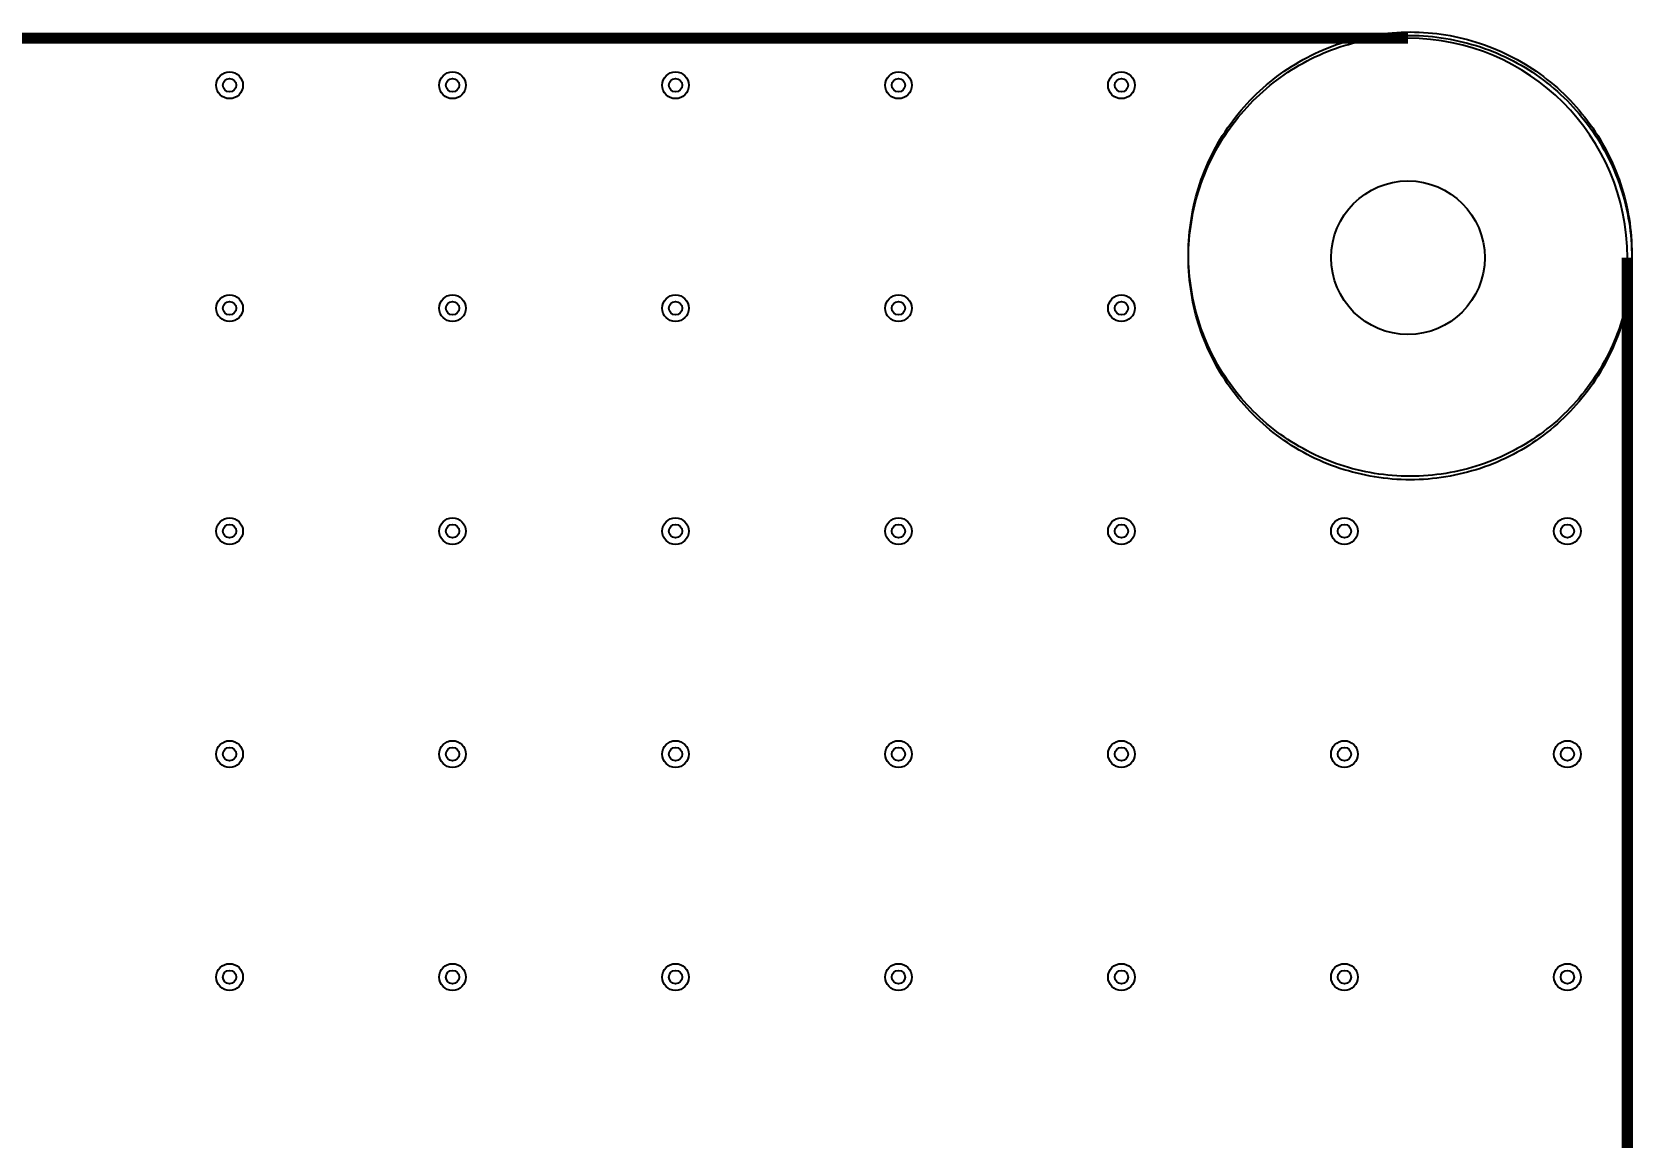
# Model space of a CAD drawing. Extents: x -5 to 6501, y -5 to 3943.
# Drawn here: x 5065 to 6501, y 2950 to 3943 of the extents above; entities that cross this region are included whole.
import ezdxf

# ---------------------------------------------------------------- set-up
doc = ezdxf.new("R2010")
doc.units = 9
for name, color, linetype, true_color in [('BoardOutLine', 7, 'Continuous', 0xff00ff), ('BottomLayer', 7, 'Continuous', 0x0000ff), ('Hole', 7, 'Continuous', 0x222222), ('Multi-Layer', 7, 'Continuous', 0xc0c0c0), ('TopLayer', 7, 'Continuous', 0xff0000)]:
    doc.layers.add(name, color=color, linetype=linetype, true_color=true_color)

msp = doc.modelspace()

# ---------------------------------------------------------------- linework, layer by layer
at = {"layer": 'BoardOutLine', "const_width": 10}
for points in [[(196.8, 3937), (6299.2, 3937)], [(6496, 3740.1), (6496, 196.8)]]:
    msp.add_lwpolyline(points, dxfattribs=at)
at = {"layer": 'BoardOutLine'}
msp.add_arc((6299.2, 3740.1), 196.8, 0, 90, dxfattribs=at)
at = {"layer": 'BottomLayer'}
msp.add_lwpolyline([(6102.4, 3740.1), (6102.4, 3744.2), (6102.5, 3748.2), (6102.7, 3752.2), (6103, 3756.2), (6103.3, 3760.2), (6103.7, 3764.2), (6104.3, 3768.1), (6104.9, 3772.1), (6105.5, 3776), (6106.3, 3780), (6107.1, 3783.9), (6108, 3787.8), (6109, 3791.7), (6110.1, 3795.6), (6111.2, 3799.4), (6112.5, 3803.2), (6113.8, 3807), (6115.1, 3810.8), (6116.6, 3814.5), (6118.1, 3818.2), (6119.7, 3821.9), (6121.4, 3825.5), (6123.2, 3829.1), (6125, 3832.7), (6126.9, 3836.3), (6128.8, 3839.7), (6130.9, 3843.2), (6133, 3846.6), (6135.1, 3850), (6137.4, 3853.3), (6139.7, 3856.6), (6142.1, 3859.8), (6144.5, 3863), (6147, 3866.1), (6149.6, 3869.2), (6152.2, 3872.3), (6154.9, 3875.2), (6157.6, 3878.2), (6160.4, 3881), (6163.3, 3883.8), (6166.2, 3886.6), (6169.2, 3889.3), (6172.2, 3891.9), (6175.3, 3894.5), (6178.4, 3897), (6181.6, 3899.4), (6184.8, 3901.8), (6188.1, 3904.1), (6191.4, 3906.4), (6194.8, 3908.6), (6198.2, 3910.7), (6201.6, 3912.7), (6205.1, 3914.7), (6208.7, 3916.6), (6212.2, 3918.4), (6215.8, 3920.2), (6219.5, 3921.8), (6223.1, 3923.5), (6226.8, 3925), (6230.6, 3926.5), (6234.3, 3927.8), (6238.1, 3929.2), (6241.9, 3930.4), (6245.8, 3931.5), (6249.6, 3932.6), (6253.5, 3933.6), (6257.4, 3934.5), (6261.3, 3935.4), (6265.3, 3936.1), (6269.2, 3936.8), (6273.2, 3937.4), (6277.2, 3938), (6281.2, 3938.4), (6285.1, 3938.8), (6289.1, 3939.1), (6293.2, 3939.3), (6297.2, 3939.4), (6301.2, 3939.4), (6305.2, 3939.4), (6309.2, 3939.3), (6313.2, 3939.1), (6317.2, 3938.8), (6321.2, 3938.4), (6325.2, 3938), (6329.1, 3937.4), (6333.1, 3936.8), (6337.1, 3936.1), (6341, 3935.4), (6344.9, 3934.5), (6348.8, 3933.6), (6352.7, 3932.6), (6356.6, 3931.5), (6360.4, 3930.4), (6364.2, 3929.2), (6368, 3927.8), (6371.8, 3926.5), (6375.5, 3925), (6379.2, 3923.5), (6382.9, 3921.8), (6386.5, 3920.2), (6390.1, 3918.4), (6393.7, 3916.6), (6397.2, 3914.7), (6400.7, 3912.7), (6404.2, 3910.7), (6407.6, 3908.6), (6410.9, 3906.4), (6414.3, 3904.1), (6417.5, 3901.8), (6420.8, 3899.4), (6423.9, 3897), (6427.1, 3894.5), (6430.1, 3891.9), (6433.2, 3889.3), (6436.1, 3886.6), (6439.1, 3883.8), (6441.9, 3881), (6444.7, 3878.2), (6447.5, 3875.2), (6450.1, 3872.3), (6452.8, 3869.2), (6455.3, 3866.1), (6457.8, 3863), (6460.3, 3859.8), (6462.6, 3856.6), (6464.9, 3853.3), (6467.2, 3850), (6469.4, 3846.6), (6471.5, 3843.2), (6473.5, 3839.7), (6475.5, 3836.3), (6477.4, 3832.7), (6479.2, 3829.1), (6480.9, 3825.5), (6482.6, 3821.9), (6484.2, 3818.2), (6485.7, 3814.5), (6487.2, 3810.8), (6488.6, 3807), (6489.9, 3803.2), (6491.1, 3799.4), (6492.2, 3795.6), (6493.3, 3791.7), (6494.3, 3787.8), (6495.2, 3783.9), (6496, 3780), (6496.8, 3776), (6497.5, 3772.1), (6498.1, 3768.1), (6498.6, 3764.2), (6499, 3760.2), (6499.4, 3756.2), (6499.7, 3752.2), (6499.8, 3748.2), (6500, 3744.2), (6500, 3740.1), (6500, 3736.1), (6499.8, 3732.1), (6499.7, 3728.1), (6499.4, 3724.1), (6499, 3720.1), (6498.6, 3716.1), (6498.1, 3712.2), (6497.5, 3708.2), (6496.8, 3704.3), (6496, 3700.3), (6495.2, 3696.4), (6494.3, 3692.5), (6493.3, 3688.6), (6492.2, 3684.7), (6491.1, 3680.9), (6489.9, 3677.1), (6488.6, 3673.3), (6487.2, 3669.5), (6485.7, 3665.8), (6484.2, 3662.1), (6482.6, 3658.4), (6480.9, 3654.8), (6479.2, 3651.2), (6477.4, 3647.6), (6475.5, 3644), (6473.5, 3640.6), (6471.5, 3637.1), (6469.4, 3633.7), (6467.2, 3630.3), (6464.9, 3627), (6462.6, 3623.7), (6460.3, 3620.5), (6457.8, 3617.3), (6455.3, 3614.2), (6452.8, 3611.1), (6450.1, 3608), (6447.5, 3605.1), (6444.7, 3602.1), (6441.9, 3599.3), (6439.1, 3596.5), (6436.1, 3593.7), (6433.2, 3591), (6430.1, 3588.4), (6427.1, 3585.8), (6423.9, 3583.3), (6420.8, 3580.9), (6417.5, 3578.5), (6414.3, 3576.2), (6410.9, 3573.9), (6407.6, 3571.7), (6404.2, 3569.6), (6400.7, 3567.6), (6397.2, 3565.6), (6393.7, 3563.7), (6390.1, 3561.9), (6386.5, 3560.1), (6382.9, 3558.5), (6379.2, 3556.8), (6375.5, 3555.3), (6371.8, 3553.8), (6368, 3552.5), (6364.2, 3551.1), (6360.4, 3549.9), (6356.6, 3548.8), (6352.7, 3547.7), (6348.8, 3546.7), (6344.9, 3545.8), (6341, 3544.9), (6337.1, 3544.2), (6333.1, 3543.5), (6329.1, 3542.9), (6325.2, 3542.3), (6321.2, 3541.9), (6317.2, 3541.5), (6313.2, 3541.2), (6309.2, 3541), (6305.2, 3540.9), (6301.2, 3540.9), (6297.2, 3540.9), (6293.2, 3541), (6289.1, 3541.2), (6285.1, 3541.5), (6281.2, 3541.9), (6277.2, 3542.3), (6273.2, 3542.9), (6269.2, 3543.5), (6265.3, 3544.2), (6261.3, 3544.9), (6257.4, 3545.8), (6253.5, 3546.7), (6249.6, 3547.7), (6245.8, 3548.8), (6241.9, 3549.9), (6238.1, 3551.1), (6234.3, 3552.5), (6230.6, 3553.8), (6226.8, 3555.3), (6223.1, 3556.8), (6219.5, 3558.5), (6215.8, 3560.1), (6212.2, 3561.9), (6208.7, 3563.7), (6205.1, 3565.6), (6201.6, 3567.6), (6198.2, 3569.6), (6194.8, 3571.7), (6191.4, 3573.9), (6188.1, 3576.2), (6184.8, 3578.5), (6181.6, 3580.9), (6178.4, 3583.3), (6175.3, 3585.8), (6172.2, 3588.4), (6169.2, 3591), (6166.2, 3593.7), (6163.3, 3596.5), (6160.4, 3599.3), (6157.6, 3602.1), (6154.9, 3605.1), (6152.2, 3608), (6149.6, 3611.1), (6147, 3614.2), (6144.5, 3617.3), (6142.1, 3620.5), (6139.7, 3623.7), (6137.4, 3627), (6135.1, 3630.3), (6133, 3633.7), (6130.9, 3637.1), (6128.8, 3640.6), (6126.9, 3644), (6125, 3647.6), (6123.2, 3651.2), (6121.4, 3654.8), (6119.7, 3658.4), (6118.1, 3662.1), (6116.6, 3665.8), (6115.1, 3669.5), (6113.8, 3673.3), (6112.5, 3677.1), (6111.2, 3680.9), (6110.1, 3684.7), (6109, 3688.6), (6108, 3692.5), (6107.1, 3696.4), (6106.3, 3700.3), (6105.5, 3704.3), (6104.9, 3708.2), (6104.3, 3712.2), (6103.7, 3716.1), (6103.3, 3720.1), (6103, 3724.1), (6102.7, 3728.1), (6102.5, 3732.1), (6102.4, 3736.1), (6102.4, 3740.1)], close=True, dxfattribs=at)
at = {"layer": 'Hole'}
for centre in [(5242.2, 3894.8), (5442.2, 3894.8), (5642.2, 3894.8), (5842.2, 3894.8), (6042.2, 3894.8), (5242.2, 3694.8), (5442.2, 3694.8), (5642.2, 3694.8), (5842.2, 3694.8), (6042.2, 3694.8), (5242.2, 3494.8), (5442.2, 3494.8), (5642.2, 3494.8), (5842.2, 3494.8), (6042.2, 3494.8), (6242.2, 3494.8), (6442.2, 3494.8), (5242.2, 3294.8), (5442.2, 3294.8), (5642.2, 3294.8), (5842.2, 3294.8), (6042.2, 3294.8), (6242.2, 3294.8), (6442.2, 3294.8), (5242.2, 3094.8), (5442.2, 3094.8), (5642.2, 3094.8), (5842.2, 3094.8), (6042.2, 3094.8), (6242.2, 3094.8), (6442.2, 3094.8)]:
    msp.add_circle(centre, 6, dxfattribs=at)
at = {"layer": 'Multi-Layer'}
for centre, radius in [((5242.2, 3894.8), 12), ((5442.2, 3894.8), 12), ((5642.2, 3894.8), 12), ((5842.2, 3894.8), 12), ((6042.2, 3894.8), 12), ((6299.2, 3740.1), 68.9), ((5242.2, 3694.8), 12), ((5442.2, 3694.8), 12), ((5642.2, 3694.8), 12), ((5842.2, 3694.8), 12), ((6042.2, 3694.8), 12), ((5242.2, 3494.8), 12), ((5442.2, 3494.8), 12), ((5642.2, 3494.8), 12), ((5842.2, 3494.8), 12), ((6042.2, 3494.8), 12), ((6242.2, 3494.8), 12), ((6442.2, 3494.8), 12), ((5242.2, 3294.8), 12), ((5442.2, 3294.8), 12), ((5642.2, 3294.8), 12), ((5842.2, 3294.8), 12), ((6042.2, 3294.8), 12), ((6242.2, 3294.8), 12), ((6442.2, 3294.8), 12), ((5242.2, 3094.8), 12), ((5442.2, 3094.8), 12), ((5642.2, 3094.8), 12), ((5842.2, 3094.8), 12), ((6042.2, 3094.8), 12), ((6242.2, 3094.8), 12), ((6442.2, 3094.8), 12)]:
    msp.add_circle(centre, radius, dxfattribs=at)
at = {"layer": 'TopLayer'}
msp.add_lwpolyline([(6102.4, 3743.3), (6102.4, 3747.3), (6102.5, 3751.3), (6102.7, 3755.3), (6103, 3759.3), (6103.3, 3763.3), (6103.7, 3767.3), (6104.3, 3771.3), (6104.9, 3775.2), (6105.5, 3779.2), (6106.3, 3783.1), (6107.1, 3787.1), (6108, 3791), (6109, 3794.8), (6110.1, 3798.7), (6111.2, 3802.6), (6112.5, 3806.4), (6113.8, 3810.2), (6115.1, 3813.9), (6116.6, 3817.7), (6118.1, 3821.4), (6119.7, 3825), (6121.4, 3828.7), (6123.2, 3832.3), (6125, 3835.9), (6126.9, 3839.4), (6128.8, 3842.9), (6130.9, 3846.4), (6133, 3849.8), (6135.1, 3853.1), (6137.4, 3856.5), (6139.7, 3859.7), (6142.1, 3863), (6144.5, 3866.2), (6147, 3869.3), (6149.6, 3872.4), (6152.2, 3875.4), (6154.9, 3878.4), (6157.6, 3881.3), (6160.4, 3884.2), (6163.3, 3887), (6166.2, 3889.7), (6169.2, 3892.4), (6172.2, 3895.1), (6175.3, 3897.6), (6178.4, 3900.1), (6181.6, 3902.6), (6184.8, 3905), (6188.1, 3907.3), (6191.4, 3909.5), (6194.8, 3911.7), (6198.2, 3913.8), (6201.6, 3915.9), (6205.1, 3917.8), (6208.7, 3919.7), (6212.2, 3921.6), (6215.8, 3923.3), (6219.5, 3925), (6223.1, 3926.6), (6226.8, 3928.1), (6230.6, 3929.6), (6234.3, 3931), (6238.1, 3932.3), (6241.9, 3933.5), (6245.8, 3934.7), (6249.6, 3935.8), (6253.5, 3936.8), (6257.4, 3937.7), (6261.3, 3938.5), (6265.3, 3939.3), (6269.2, 3940), (6273.2, 3940.6), (6277.2, 3941.1), (6281.2, 3941.6), (6285.1, 3941.9), (6289.1, 3942.2), (6293.2, 3942.4), (6297.2, 3942.5), (6301.2, 3942.6), (6305.2, 3942.5), (6309.2, 3942.4), (6313.2, 3942.2), (6317.2, 3941.9), (6321.2, 3941.6), (6325.2, 3941.1), (6329.1, 3940.6), (6333.1, 3940), (6337.1, 3939.3), (6341, 3938.5), (6344.9, 3937.7), (6348.8, 3936.8), (6352.7, 3935.8), (6356.6, 3934.7), (6360.4, 3933.5), (6364.2, 3932.3), (6368, 3931), (6371.8, 3929.6), (6375.5, 3928.1), (6379.2, 3926.6), (6382.9, 3925), (6386.5, 3923.3), (6390.1, 3921.6), (6393.7, 3919.7), (6397.2, 3917.8), (6400.7, 3915.9), (6404.2, 3913.8), (6407.6, 3911.7), (6410.9, 3909.5), (6414.3, 3907.3), (6417.5, 3905), (6420.8, 3902.6), (6423.9, 3900.1), (6427.1, 3897.6), (6430.1, 3895.1), (6433.2, 3892.4), (6436.1, 3889.7), (6439.1, 3887), (6441.9, 3884.2), (6444.7, 3881.3), (6447.5, 3878.4), (6450.1, 3875.4), (6452.8, 3872.4), (6455.3, 3869.3), (6457.8, 3866.2), (6460.3, 3863), (6462.6, 3859.7), (6464.9, 3856.5), (6467.2, 3853.1), (6469.4, 3849.8), (6471.5, 3846.4), (6473.5, 3842.9), (6475.5, 3839.4), (6477.4, 3835.9), (6479.2, 3832.3), (6480.9, 3828.7), (6482.6, 3825), (6484.2, 3821.4), (6485.7, 3817.7), (6487.2, 3813.9), (6488.6, 3810.2), (6489.9, 3806.4), (6491.1, 3802.6), (6492.2, 3798.7), (6493.3, 3794.8), (6494.3, 3791), (6495.2, 3787.1), (6496, 3783.1), (6496.8, 3779.2), (6497.5, 3775.2), (6498.1, 3771.3), (6498.6, 3767.3), (6499, 3763.3), (6499.4, 3759.3), (6499.7, 3755.3), (6499.8, 3751.3), (6500, 3747.3), (6500, 3743.3), (6500, 3739.3), (6499.8, 3735.3), (6499.7, 3731.3), (6499.4, 3727.3), (6499, 3723.3), (6498.6, 3719.3), (6498.1, 3715.3), (6497.5, 3711.4), (6496.8, 3707.4), (6496, 3703.5), (6495.2, 3699.5), (6494.3, 3695.6), (6493.3, 3691.8), (6492.2, 3687.9), (6491.1, 3684), (6489.9, 3680.2), (6488.6, 3676.4), (6487.2, 3672.7), (6485.7, 3668.9), (6484.2, 3665.2), (6482.6, 3661.6), (6480.9, 3657.9), (6479.2, 3654.3), (6477.4, 3650.7), (6475.5, 3647.2), (6473.5, 3643.7), (6471.5, 3640.2), (6469.4, 3636.8), (6467.2, 3633.5), (6464.9, 3630.1), (6462.6, 3626.9), (6460.3, 3623.6), (6457.8, 3620.4), (6455.3, 3617.3), (6452.8, 3614.2), (6450.1, 3611.2), (6447.5, 3608.2), (6444.7, 3605.3), (6441.9, 3602.4), (6439.1, 3599.6), (6436.1, 3596.9), (6433.2, 3594.2), (6430.1, 3591.5), (6427.1, 3589), (6423.9, 3586.5), (6420.8, 3584), (6417.5, 3581.6), (6414.3, 3579.3), (6410.9, 3577.1), (6407.6, 3574.9), (6404.2, 3572.8), (6400.7, 3570.7), (6397.2, 3568.8), (6393.7, 3566.9), (6390.1, 3565), (6386.5, 3563.3), (6382.9, 3561.6), (6379.2, 3560), (6375.5, 3558.5), (6371.8, 3557), (6368, 3555.6), (6364.2, 3554.3), (6360.4, 3553.1), (6356.6, 3551.9), (6352.7, 3550.8), (6348.8, 3549.8), (6344.9, 3548.9), (6341, 3548.1), (6337.1, 3547.3), (6333.1, 3546.6), (6329.1, 3546), (6325.2, 3545.5), (6321.2, 3545), (6317.2, 3544.7), (6313.2, 3544.4), (6309.2, 3544.2), (6305.2, 3544.1), (6301.2, 3544), (6297.2, 3544.1), (6293.2, 3544.2), (6289.1, 3544.4), (6285.1, 3544.7), (6281.2, 3545), (6277.2, 3545.5), (6273.2, 3546), (6269.2, 3546.6), (6265.3, 3547.3), (6261.3, 3548.1), (6257.4, 3548.9), (6253.5, 3549.8), (6249.6, 3550.8), (6245.8, 3551.9), (6241.9, 3553.1), (6238.1, 3554.3), (6234.3, 3555.6), (6230.6, 3557), (6226.8, 3558.5), (6223.1, 3560), (6219.5, 3561.6), (6215.8, 3563.3), (6212.2, 3565), (6208.7, 3566.9), (6205.1, 3568.8), (6201.6, 3570.7), (6198.2, 3572.8), (6194.8, 3574.9), (6191.4, 3577.1), (6188.1, 3579.3), (6184.8, 3581.6), (6181.6, 3584), (6178.4, 3586.5), (6175.3, 3589), (6172.2, 3591.5), (6169.2, 3594.2), (6166.2, 3596.9), (6163.3, 3599.6), (6160.4, 3602.4), (6157.6, 3605.3), (6154.9, 3608.2), (6152.2, 3611.2), (6149.6, 3614.2), (6147, 3617.3), (6144.5, 3620.4), (6142.1, 3623.6), (6139.7, 3626.9), (6137.4, 3630.1), (6135.1, 3633.5), (6133, 3636.8), (6130.9, 3640.2), (6128.8, 3643.7), (6126.9, 3647.2), (6125, 3650.7), (6123.2, 3654.3), (6121.4, 3657.9), (6119.7, 3661.6), (6118.1, 3665.2), (6116.6, 3668.9), (6115.1, 3672.7), (6113.8, 3676.4), (6112.5, 3680.2), (6111.2, 3684), (6110.1, 3687.9), (6109, 3691.8), (6108, 3695.6), (6107.1, 3699.5), (6106.3, 3703.5), (6105.5, 3707.4), (6104.9, 3711.4), (6104.3, 3715.3), (6103.7, 3719.3), (6103.3, 3723.3), (6103, 3727.3), (6102.7, 3731.3), (6102.5, 3735.3), (6102.4, 3739.3), (6102.4, 3743.3)], close=True, dxfattribs=at)

doc.saveas('drawing.dxf')
